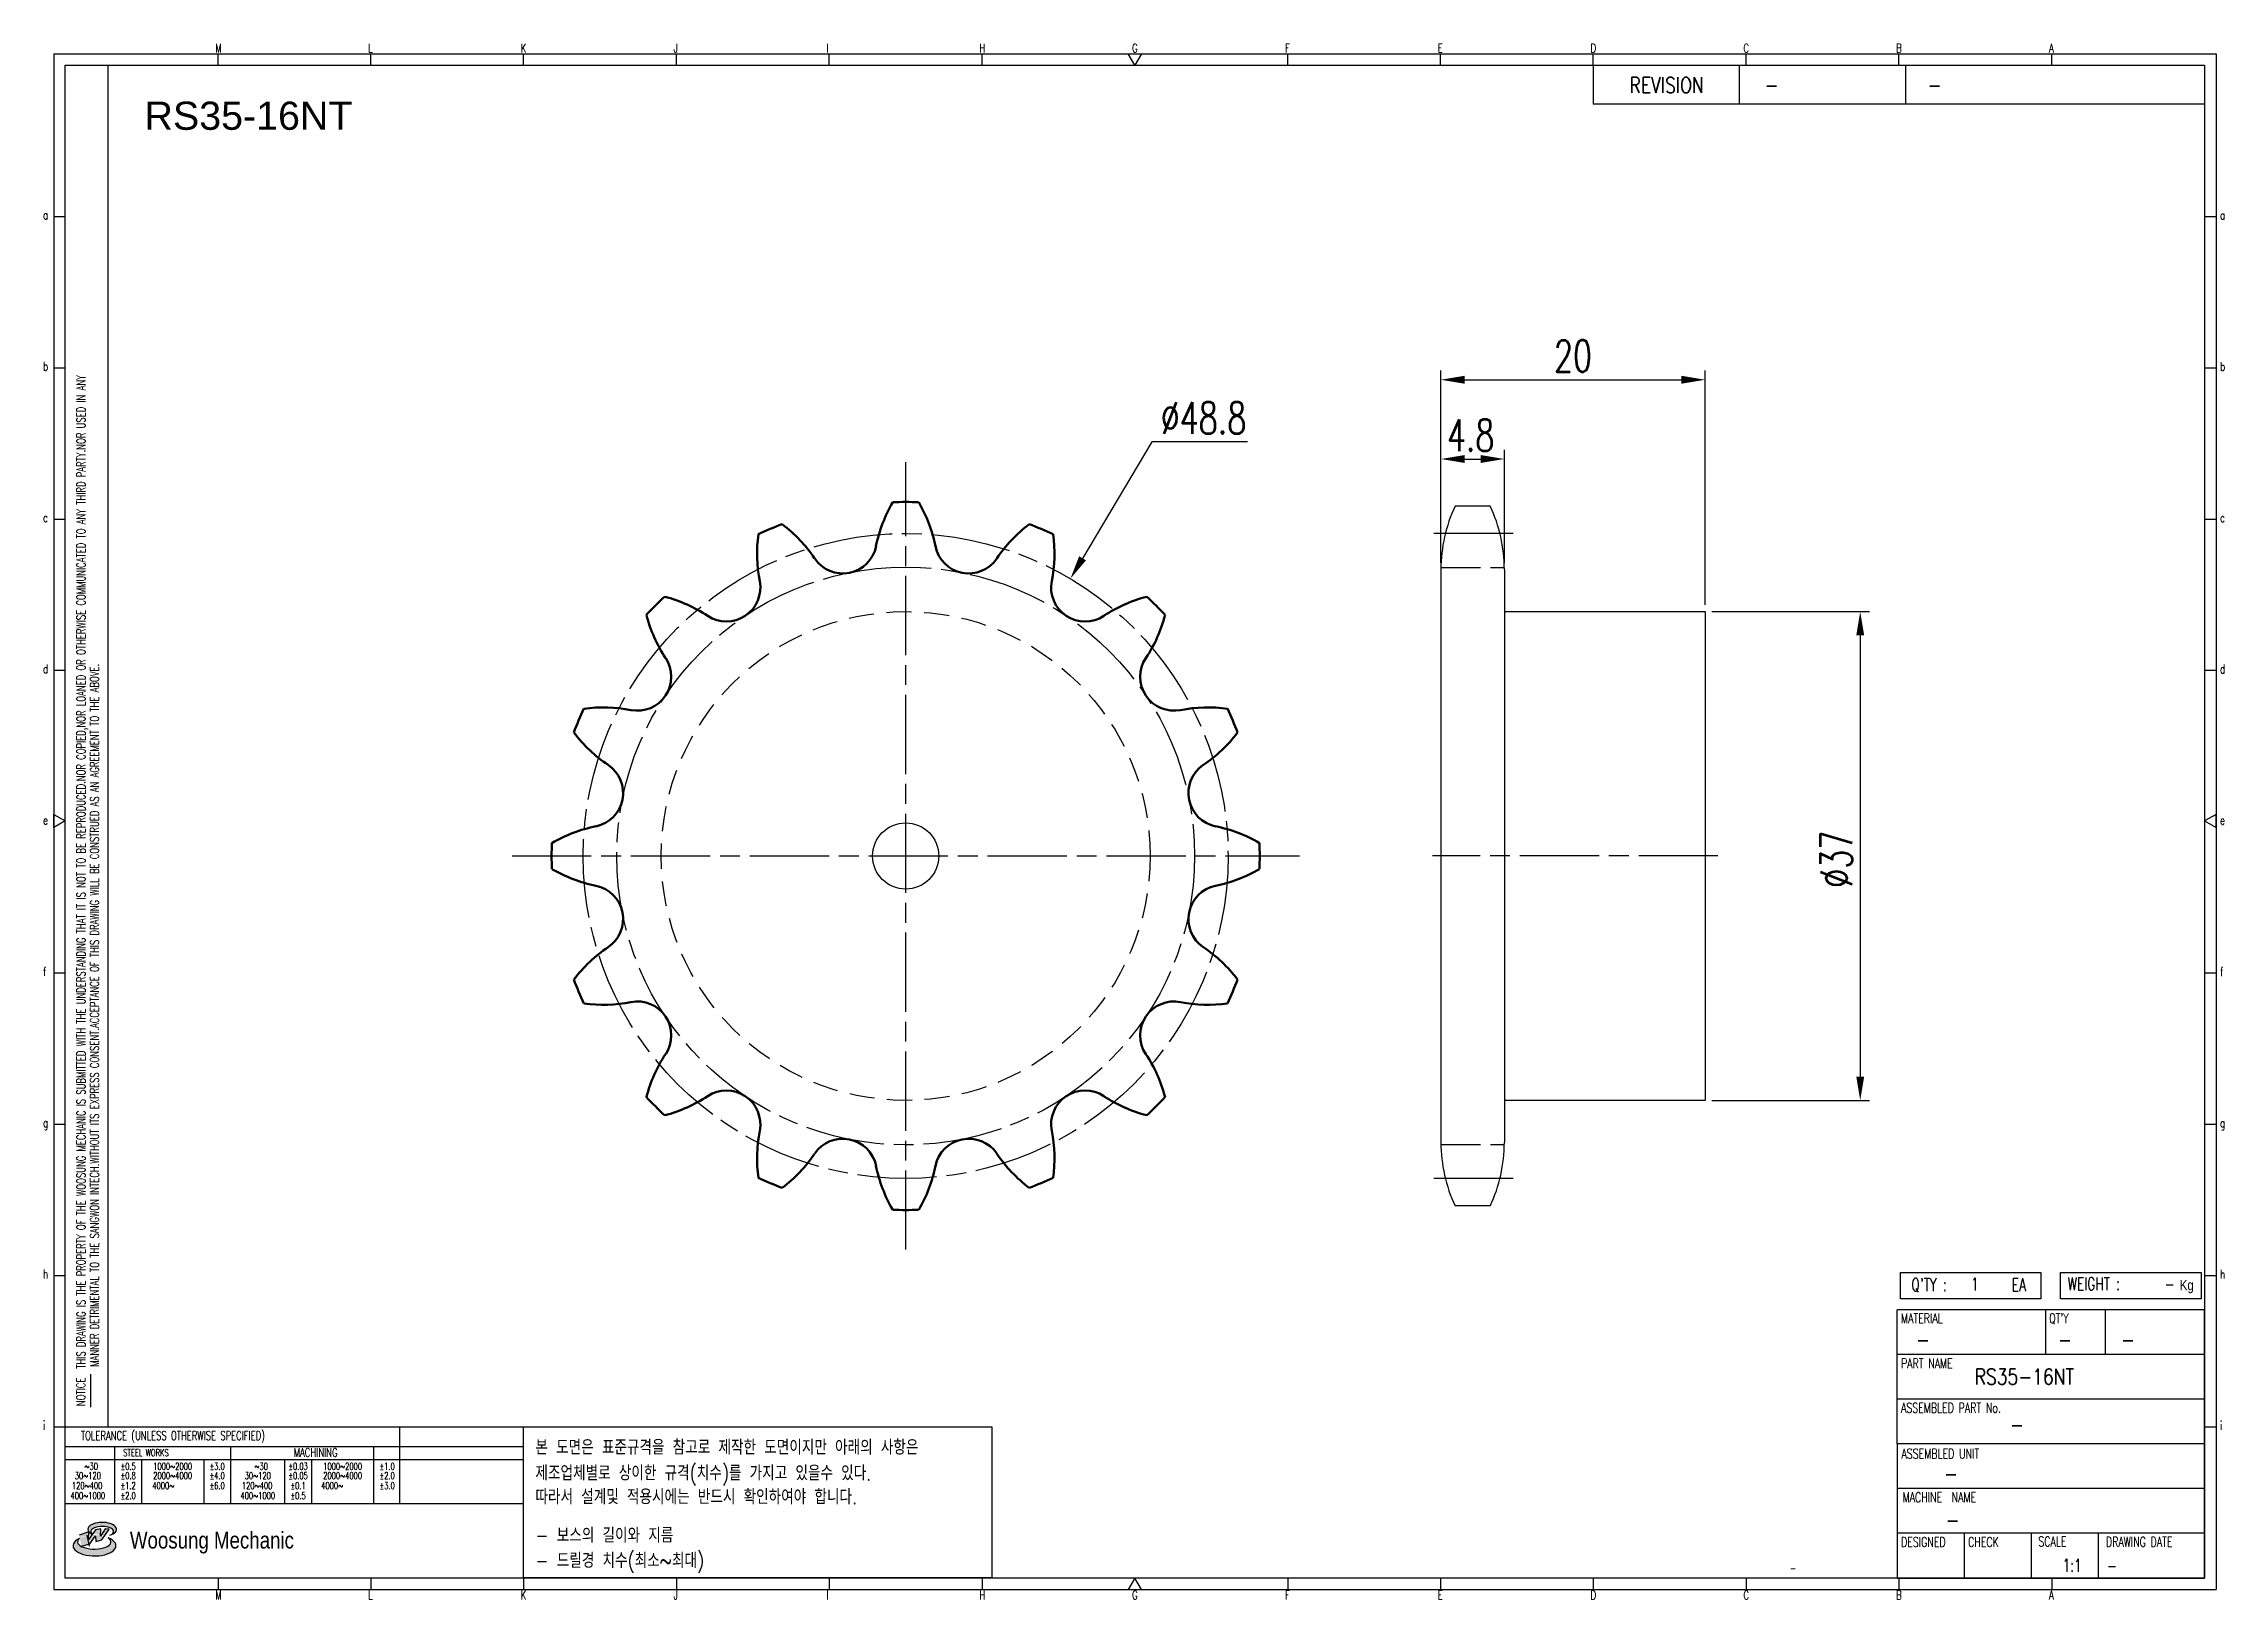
# Model space of a CAD drawing. Header units: millimetres. Extents: x -44811 to -44646, y 1097 to 1215.
import ezdxf
from ezdxf.enums import TextEntityAlignment as Align

# ---------------------------------------------------------------- set-up
doc = ezdxf.new("R2010")
doc.units = ezdxf.units.MM
for name, pattern in [('AM_ISO02W050', [7.5, 6, -1.5]), ('AM_ISO02W050x2', [3.75, 3, -0.75]), ('AM_ISO08W050', [18, 12, -1.5, 3, -1.5]), ('AM_ISO08W050x2', [9, 6, -0.75, 1.5, -0.75]), ('HIDDEN', [9.525, 6.35, -3.175])]:
    doc.linetypes.add(name, pattern=pattern)
for name, color, linetype, lineweight in [('AM_0N', 7, 'Continuous', 50), ('AM_3N', 6, 'AM_ISO02W050', 25), ('AM_7', 4, 'AM_ISO08W050', 25), ('AM_7N', 4, 'AM_ISO08W050', 25)]:
    doc.layers.add(name, color=color, linetype=linetype, lineweight=lineweight)
for name, color, linetype in [('HL', 2, 'HIDDEN'), ('S-DIM', 7, 'Continuous'), ('TITLE', 7, 'Continuous'), ('도면레이아웃', 7, 'Continuous')]:
    doc.layers.add(name, color=color, linetype=linetype)
doc.styles.add('HAN', font='ROMANS.shx', dxfattribs={"width": 0.7, "bigfont": 'whgtxt.shx'})
doc.styles.add('HKD_ST2', font='romans.shx', dxfattribs={"width": 0.7, "height": 4, "bigfont": '@extfont2.shx'})
doc.styles.add('HSG', font='SIMPLEX.shx', dxfattribs={"width": 0.7, "bigfont": 'HSG.shx'})
doc.styles.add('ROMANS', font='romans.shx', dxfattribs={"width": 0.7, "bigfont": 'whgtxt.shx'})
doc.styles.add('SLDTEXTSTYLE4', font='arial.ttf', dxfattribs={"width": 0.8})
doc.styles.get("Standard").update_dxf_attribs({"font": 'arial.ttf'})
doc.dimstyles.new('APP3', dxfattribs={"dimtxt": 2.4, "dimasz": 1.8, "dimexe": 0.7, "dimexo": 0.5, "dimgap": 0.6, "dimtad": 1, "dimtoh": 1, "dimdec": 1, "dimrnd": 0.01, "dimzin": 9, "dimdsep": 46, "dimtxsty": 'HSG', "dimcen": 0, "dimclrd": 1, "dimclre": 1, "dimclrt": 256, "dimazin": 2, "dimtp": 1, "dimtm": 1, "dimtfac": 0.5, "dimtdec": 1, "dimtofl": 0, "dimtmove": 0, "dimatfit": 3, "dimfxl": 0, "dimtvp": 1, "dimtolj": 2, "dimlwd": -1, "dimlwe": -1, "dimarcsym": 0})
doc.dimstyles.new('APP3$0', dxfattribs={"dimtxt": 2.4, "dimasz": 1.8, "dimexe": 0.7, "dimexo": 0.5, "dimgap": 0.6, "dimtad": 1, "dimtoh": 1, "dimdec": 1, "dimrnd": 0.01, "dimzin": 9, "dimdsep": 46, "dimtxsty": 'HSG', "dimcen": 0, "dimclrd": 1, "dimclre": 1, "dimclrt": 256, "dimazin": 2, "dimtp": 1, "dimtm": 1, "dimtfac": 0.5, "dimtdec": 1, "dimtofl": 0, "dimtmove": 0, "dimatfit": 3, "dimfxl": 0, "dimtvp": 1, "dimtolj": 2, "dimlwd": -1, "dimlwe": -1, "dimarcsym": 0})

# ---------------------------------------------------------------- blocks, each defined once
blk = doc.blocks.new('SUYWSHJH')
at = {"layer": '도면레이아웃'}
h = blk.add_hatch(color=10, dxfattribs=at)
h.paths.add_polyline_path([(1.544, 35.177), (1.554, 34.966), (1.779, 35.034), (2.054, 35.422), (1.908, 35.446), (1.728, 35.167), (1.741, 35.439), (1.547, 35.405), (1.292, 35.041), (1.295, 35.33), (0.943, 35.208), (1.03, 34.8), (1.336, 34.885)])
edge = h.paths.add_edge_path()
edge.add_ellipse((1.795, 35.421), major_axis=(-0.53, 0), ratio=0.487785, start_angle=122.36065, end_angle=403.39574)
edge.add_line((1.411, 35.244), (1.419, 35.261))
edge.add_ellipse((1.798, 35.344), major_axis=(-0.423, 0), ratio=0.444396, start_angle=131.58977, end_angle=386.19408, ccw=False)
edge = h.paths.add_edge_path()
edge.add_ellipse((1.512, 34.815), major_axis=(-0.793, 0), ratio=0.480113, start_angle=314.67633, end_angle=590.85213)
edge.add_ellipse((1.501, 34.958), major_axis=(-0.62, 0), ratio=0.43311, start_angle=331.7024, end_angle=574.42495, ccw=False)
for p, q in [((0, 90.118), (80.15, 90.118)), ((0, 90.118), (0, 33.191)), ((6.089, 89.693), (6.089, 90.118)), ((11.753, 89.693), (11.753, 90.118)), ((17.418, 89.693), (17.418, 90.118)), ((23.082, 89.693), (23.082, 90.118)), ((28.746, 89.693), (28.746, 90.118)), ((34.411, 89.693), (34.411, 90.118)), ((45.739, 89.693), (45.739, 90.118)), ((51.404, 89.693), (51.404, 90.118)), ((57.068, 89.693), (57.068, 90.118)), ((62.732, 89.693), (62.732, 90.118)), ((68.397, 89.693), (68.397, 90.118)), ((74.061, 89.693), (74.061, 90.118)), ((80.15, 90.118), (80.15, 33.191)), ((0, 84.085), (0.425, 84.085)), ((79.725, 84.085), (80.15, 84.085)), ((0, 78.478), (0.425, 78.478)), ((79.725, 78.478), (80.15, 78.478)), ((0, 72.87), (0.425, 72.87)), ((79.725, 72.87), (80.15, 72.87)), ((0, 67.262), (0.425, 67.262)), ((79.725, 67.262), (80.15, 67.262)), ((0, 56.047), (0.425, 56.047)), ((79.725, 56.047), (80.15, 56.047)), ((0, 50.439), (0.425, 50.439)), ((79.725, 50.439), (80.15, 50.439)), ((0, 44.832), (0.425, 44.832)), ((79.725, 44.832), (80.15, 44.832)), ((1.377, 39.947), (1.377, 41.174)), ((0, 39.224), (0.425, 39.224)), ((79.725, 39.224), (80.15, 39.224)), ((0, 33.191), (80.15, 33.191)), ((6.089, 33.616), (6.089, 33.191)), ((11.753, 33.616), (11.753, 33.191)), ((17.418, 33.616), (17.418, 33.191)), ((23.082, 33.616), (23.082, 33.191)), ((28.746, 33.616), (28.746, 33.191)), ((34.411, 33.616), (34.411, 33.191)), ((45.739, 33.616), (45.739, 33.191)), ((51.404, 33.616), (51.404, 33.191)), ((57.068, 33.616), (57.068, 33.191)), ((62.732, 33.616), (62.732, 33.191)), ((68.397, 33.616), (68.397, 33.191)), ((74.061, 33.616), (74.061, 33.191))]:
    blk.add_line(p, q)
at = {"color": 2}
for p, q in [((2.017, 39.224), (2.017, 89.693)), ((0.425, 39.224), (17.418, 39.224)), ((12.816, 39.224), (12.816, 36.382)), ((17.418, 33.616), (17.418, 39.224)), ((0.425, 38.487), (17.418, 38.487)), ((0.425, 38.012), (17.418, 38.012)), ((2.257, 38.487), (2.257, 36.382)), ((3.257, 38.012), (3.257, 36.382)), ((5.557, 38.012), (5.557, 36.382)), ((6.557, 38.5), (6.557, 36.382)), ((8.557, 38.012), (8.557, 36.382)), ((9.557, 38.026), (9.557, 36.382)), ((11.857, 38.487), (11.857, 36.382)), ((0.425, 36.382), (17.418, 36.382))]:
    blk.add_line(p, q, dxfattribs=at)
at = {"color": 6, "ltscale": 0.5}
for p, q in [((57.068, 89.693), (57.068, 88.246)), ((62.47, 89.693), (62.47, 88.246)), ((68.635, 89.693), (68.635, 88.246)), ((79.725, 88.246), (57.068, 88.246)), ((68.336, 38.59), (68.336, 43.563)), ((79.725, 43.563), (68.336, 43.563)), ((73.827, 43.563), (73.827, 41.905)), ((76.037, 43.563), (76.037, 41.905)), ((79.725, 38.59), (79.725, 43.563)), ((79.725, 41.905), (68.336, 41.905)), ((79.725, 40.248), (68.336, 40.248)), ((68.336, 38.59), (68.336, 33.616)), ((79.725, 38.59), (68.336, 38.59)), ((79.725, 33.616), (79.725, 38.59)), ((79.725, 36.932), (68.336, 36.932)), ((79.725, 35.274), (68.336, 35.274)), ((70.822, 33.616), (70.822, 35.274)), ((73.309, 33.616), (73.309, 35.274)), ((75.796, 33.616), (75.796, 35.274)), ((68.336, 33.616), (79.725, 33.616))]:
    blk.add_line(p, q, dxfattribs=at)
for points in [[(40.075, 89.693), (39.83, 90.118), (40.32, 90.118)], [(0.425, 89.693), (79.725, 89.693), (79.725, 33.616), (0.425, 33.616)], [(0.425, 61.679), (0, 61.433), (0, 61.924)], [(79.725, 61.679), (80.15, 61.433), (80.15, 61.924)], [(40.075, 33.616), (39.83, 33.191), (40.32, 33.191)]]:
    blk.add_lwpolyline(points, close=True)
at = {"layer": 'TITLE', "color": 20}
for p, q in [((68.449, 43.961), (68.449, 44.936)), ((68.449, 44.936), (73.654, 44.936)), ((73.654, 44.936), (73.654, 43.961)), ((74.39, 43.961), (74.39, 44.936)), ((74.39, 44.936), (79.595, 44.936)), ((79.595, 44.936), (79.595, 43.961)), ((73.654, 43.961), (68.449, 43.961)), ((79.595, 43.961), (74.39, 43.961))]:
    blk.add_line(p, q, dxfattribs=at)
at = {"layer": '도면레이아웃'}
for p, q in [((1.295, 35.33), (0.943, 35.208)), ((1.03, 34.8), (1.336, 34.885)), ((1.224, 35.208), (1.311, 34.8)), ((1.224, 35.208), (1.224, 35.208)), ((1.547, 35.405), (1.292, 35.041)), ((1.292, 35.041), (1.295, 35.33)), ((1.336, 34.885), (1.544, 35.177)), ((1.419, 35.261), (1.411, 35.244)), ((1.544, 35.177), (1.554, 34.966)), ((1.741, 35.439), (1.547, 35.405)), ((1.554, 34.966), (1.779, 35.034)), ((1.908, 35.446), (1.728, 35.167)), ((1.728, 35.167), (1.741, 35.439)), ((1.779, 35.034), (2.054, 35.422)), ((2.054, 35.422), (1.908, 35.446))]:
    blk.add_line(p, q, dxfattribs=at)
for centre, major_axis, ratio, start_param, end_param in [((1.795, 35.421), (-0.53, 0), 0.487785, 2.135596, 7.040584), ((1.512, 34.815), (-0.793, 0), 0.480113, 5.492138, 10.312315), ((1.501, 34.958), (-0.62, 0), 0.43311, 5.789299, 10.025607), ((1.798, 35.344), (-0.423, 0), 0.444396, 2.296675, 6.740358)]:
    blk.add_ellipse(centre, major_axis=major_axis, ratio=ratio, start_param=start_param, end_param=end_param, dxfattribs=at)
at = {"color": 4, "style": 'HKD_ST2', "width": 0.7}
for s, p in [('M', (5.988, 90.164)), ('L', (11.652, 90.164)), ('K', (17.316, 90.164)), ('J', (22.981, 90.164)), ('I', (28.645, 90.164)), ('H', (34.309, 90.164)), ('G', (39.974, 90.164)), ('F', (45.638, 90.164)), ('E', (51.302, 90.164)), ('D', (56.967, 90.164)), ('C', (62.631, 90.164)), ('B', (68.295, 90.164)), ('A', (73.96, 90.164)), ('a', (-0.395, 83.976)), ('a', (80.305, 83.97)), ('b', (-0.395, 78.368)), ('b', (80.305, 78.362)), ('c', (-0.395, 72.76)), ('c', (80.305, 72.754)), ('d', (-0.395, 67.153)), ('d', (80.305, 67.147)), ('e', (-0.395, 61.545)), ('e', (80.305, 61.539)), ('f', (-0.395, 55.937)), ('f', (80.305, 55.931)), ('g', (-0.395, 50.33)), ('g', (80.305, 50.324)), ('h', (-0.395, 44.722)), ('h', (80.305, 44.716)), ('i', (-0.395, 39.114)), ('i', (80.305, 39.108)), ('M', (5.988, 32.824)), ('L', (11.652, 32.824)), ('K', (17.316, 32.824)), ('J', (22.981, 32.824)), ('I', (28.645, 32.824)), ('H', (34.309, 32.824)), ('G', (39.974, 32.824)), ('F', (45.638, 32.824)), ('E', (51.302, 32.824)), ('D', (56.967, 32.824)), ('C', (62.631, 32.824)), ('B', (68.295, 32.824)), ('A', (73.96, 32.824))]:
    blk.add_text(s, height=0.326, dxfattribs=at).set_placement(p)
for s, height, style, width, p in [('REVISION', 0.5806, 'HAN', 0.8, (58.415, 88.664)), ('-', 0.581, 'HAN', 0.8, (63.426, 88.664)), ('-', 0.581, 'HAN', 0.8, (69.468, 88.664)), ("Q'TY : ", 0.4746, 'HKD_ST2', 0.7, (68.857, 44.253)), ('1', 0.475, 'HKD_ST2', 0.7, (71.071, 44.275)), ('EA', 0.4746, 'HKD_ST2', 0.7, (72.578, 44.253)), ('WEIGHT : ', 0.4746, 'HKD_ST2', 0.7, (74.65, 44.286)), ('-', 0.581, 'HAN', 0.8, (69.029, 42.157)), ('-', 0.581, 'HAN', 0.8, (74.289, 42.157)), ('-', 0.581, 'HAN', 0.8, (76.623, 42.157)), ('-', 0.581, 'HAN', 0.8, (72.515, 39.013)), ('-', 0.581, 'HAN', 0.8, (70.067, 37.189)), ('-', 0.581, 'HAN', 0.8, (70.126, 35.48)), ('1:1', 0.4746, 'HKD_ST2', 0.7, (74.458, 33.848)), ('-', 0.475, 'HKD_ST2', 0.7, (76.112, 33.837))]:
    blk.add_text(s, height=height, dxfattribs=dict(style=style, width=width)).set_placement(p)
at = {"color": 1, "style": 'HKD_ST2', "width": 0.7}
for s, p in [(' THIS DRAWING IS THE PROPERTY OF THE WOOSUNG MECHANIC IS SUBMITTED WITH THE UNDERSTANDING THAT IT IS NOT TO BE REPRODUCED.NOR COPIED,NOR LOANED OR OTHERWISE COMMUNICATED TO ANY THIRD PARTY.NOR USED IN ANY', (1.173, 41.217)), ('MANNER DETRIMENTAL TO THE SANGWON INTECH.WITHOUT ITS EXPRESS CONSENT.ACCEPTANCE OF THIS DRAWING WILL BE CONSTRUED AS AN AGREEMENT TO THE ABOVE.', (1.672, 41.447))]:
    blk.add_text(s, height=0.326266, rotation=90, dxfattribs=at).set_placement(p)
at = {"style": 'HKD_ST2', "width": 0.7}
blk.add_text('-', height=0.475, dxfattribs=at).set_placement((78.613, 44.286), align=Align.RIGHT)
at = {"color": 4, "style": 'HKD_ST2', "width": 0.7}
for s, height, p in [('MATERIAL', 0.3651, (68.474, 43.425)), ("QT'Y", 0.3651, (73.965, 43.425)), ('PART NAME', 0.3651, (68.474, 41.756)), ('ASSEMBLED PART No.', 0.36511, (68.474, 40.109)), ('ASSEMBLED UNIT', 0.36511, (68.49, 38.408)), ('MACHINE  NAME', 0.36511, (68.532, 36.794)), ('DESIGNED', 0.3651, (68.474, 35.136)), ('CHECK', 0.3651, (70.961, 35.136)), ('SCALE', 0.3651, (73.566, 35.153)), ('DRAWING DATE', 0.36511, (76.071, 35.141))]:
    blk.add_text(s, height=height, dxfattribs=at).set_placement(p, align=Align.TOP_LEFT)
at = {"style": 'HKD_ST2', "width": 0.7}
blk.add_text('NOTICE', height=0.3263, rotation=90, dxfattribs=at).set_placement((1.163, 39.988))
for s, height, style, width, p in [('TOLERANCE (UNLESS OTHERWISE SPECIFIED)', 0.32627, 'HKD_ST2', 0.7, (4.417, 38.896)), ('-', 0.326, 'ROMANS', 0.65, (64.469, 33.975))]:
    blk.add_text(s, height=height, dxfattribs=dict(style=style, width=width)).set_placement(p, align=Align.MIDDLE_CENTER)
at = {"color": 4, "style": 'HKD_ST2', "width": 0.7}
for s, height, p in [('STEEL WORKS', 0.26101, (3.416, 38.268)), ('MACHINING', 0.3263, (9.707, 38.27)), ('%%P0.5', 0.261, (2.757, 37.762)), ('%%P0.8', 0.261, (2.757, 37.411)), ('%%P3.0', 0.261, (6.057, 37.762)), ('%%P4.0', 0.261, (6.057, 37.411)), ('%%P0.03', 0.261, (9.057, 37.762)), ('%%P0.05', 0.261, (9.057, 37.411)), ('%%P1.0', 0.261, (12.357, 37.762)), ('%%P2.0', 0.261, (12.357, 37.411)), ('%%P1.2', 0.261, (2.757, 37.045)), ('%%P2.0', 0.261, (2.757, 36.67)), ('%%P6.0', 0.261, (6.057, 37.045)), ('%%P0.1', 0.261, (9.057, 37.045)), ('%%P0.5', 0.261, (9.057, 36.67)), ('%%P3.0', 0.261, (12.357, 37.045))]:
    blk.add_text(s, height=height, dxfattribs=at).set_placement(p, align=Align.MIDDLE)
for s, height, p in [('30%%126120', 0.261, (1.263, 37.411)), ('%%12630', 0.261, (1.389, 37.762)), ('2000%%1264000', 0.26101, (4.407, 37.411)), ('1000%%1262000', 0.26101, (4.407, 37.762)), ('30%%126120', 0.261, (7.563, 37.411)), ('%%12630', 0.261, (7.689, 37.762)), ('2000%%1264000', 0.26101, (10.707, 37.411)), ('1000%%1262000', 0.26101, (10.707, 37.762)), ('400%%1261000', 0.26101, (1.263, 36.67)), ('120%%126400', 0.26101, (1.237, 37.045)), ('4000%%126', 0.261, (4.061, 37.045)), ('400%%1261000', 0.26101, (7.563, 36.67)), ('120%%126400', 0.26101, (7.537, 37.045)), ('4000%%126', 0.261, (10.321, 37.045))]:
    blk.add_text(s, height=height, dxfattribs=at).set_placement(p, align=Align.MIDDLE_CENTER)
at = {"color": 1, "style": 'SLDTEXTSTYLE4', "width": 0.8}
blk.add_text('Woosung Mechanic', height=0.61957, dxfattribs=at).set_placement((2.822, 34.711))
at = {"layer": 'TITLE', "width": 0.8}
blk.add_text('Kg', height=0.3789, dxfattribs=at).set_placement((78.807, 44.286))
blk = doc.blocks.new('*D173')
at = {"layer": 'Defpoints', "color": 0, "transparency": 16777216}
for p in [(-44685.01, 1171.58), (-44685.01, 1134.58), (-44673.27, 1134.58)]:
    blk.add_point(p, dxfattribs=at)
at = {"layer": 'S-DIM', "color": 1, "transparency": 16777216}
for p, q in [((-44684.51, 1171.58), (-44672.57, 1171.58)), ((-44673.27, 1169.78), (-44673.27, 1136.38)), ((-44684.51, 1134.58), (-44672.57, 1134.58))]:
    blk.add_line(p, q, dxfattribs=at)
for points in [[(-44673.57, 1169.78), (-44672.97, 1169.78), (-44673.27, 1171.58)], [(-44673.57, 1136.38), (-44672.97, 1136.38), (-44673.27, 1134.58)]]:
    blk.add_solid(points, dxfattribs=at)
at = {"layer": 'S-DIM', "transparency": 16777216, "insert": (-44675.07, 1152.84), "char_height": 2.4, "attachment_point": 5, "rotation": 90, "style": 'HSG'}
blk.add_mtext('\\A2;%%c37', dxfattribs=at)
blk = doc.blocks.new('*D174')
at = {"layer": 'Defpoints', "color": 0, "transparency": 16777216}
for p in [(-44700.21, 1183.13), (-44705.01, 1174.77), (-44700.21, 1174.77)]:
    blk.add_point(p, dxfattribs=at)
at = {"layer": 'S-DIM', "color": 1, "transparency": 16777216}
for p, q in [((-44705.01, 1175.27), (-44705.01, 1183.83)), ((-44700.21, 1175.27), (-44700.21, 1183.83)), ((-44703.21, 1183.13), (-44702.01, 1183.13))]:
    blk.add_line(p, q, dxfattribs=at)
for points in [[(-44703.21, 1183.43), (-44703.21, 1182.83), (-44705.01, 1183.13)], [(-44702.01, 1183.43), (-44702.01, 1182.83), (-44700.21, 1183.13)]]:
    blk.add_solid(points, dxfattribs=at)
at = {"layer": 'S-DIM', "transparency": 16777216, "insert": (-44702.76, 1184.93), "char_height": 2.4, "attachment_point": 5, "style": 'HSG'}
blk.add_mtext('\\A2;4.8', dxfattribs=at)
blk = doc.blocks.new('*D175')
at = {"layer": 'Defpoints', "color": 0, "transparency": 16777216}
for p in [(-44685.01, 1189.13), (-44705.01, 1174.77), (-44685.01, 1171.58)]:
    blk.add_point(p, dxfattribs=at)
at = {"layer": 'S-DIM', "color": 1, "transparency": 16777216}
for p, q in [((-44705.01, 1175.27), (-44705.01, 1189.83)), ((-44703.21, 1189.13), (-44686.81, 1189.13)), ((-44685.01, 1172.08), (-44685.01, 1189.83))]:
    blk.add_line(p, q, dxfattribs=at)
for points in [[(-44703.21, 1189.43), (-44703.21, 1188.83), (-44705.01, 1189.13)], [(-44686.81, 1189.43), (-44686.81, 1188.83), (-44685.01, 1189.13)]]:
    blk.add_solid(points, dxfattribs=at)
at = {"layer": 'S-DIM', "transparency": 16777216, "insert": (-44695.01, 1190.93), "char_height": 2.4, "attachment_point": 5, "style": 'HSG'}
blk.add_mtext('\\A2;20', dxfattribs=at)
blk = doc.blocks.new('*D176')
at = {"layer": 'Defpoints', "color": 0, "transparency": 16777216}
for p in [(-44733.06, 1174.07), (-44757.99, 1132.09)]:
    blk.add_point(p, dxfattribs=at)
at = {"layer": 'S-DIM', "color": 1, "transparency": 16777216}
for p, q in [((-44726.9, 1184.44), (-44732.14, 1175.61)), ((-44719.66, 1184.44), (-44726.9, 1184.44))]:
    blk.add_line(p, q, dxfattribs=at)
blk.add_solid([(-44732.4, 1175.77), (-44731.88, 1175.46), (-44733.06, 1174.07)], dxfattribs=at)
at = {"layer": 'S-DIM', "transparency": 16777216, "insert": (-44722.98, 1186.24), "char_height": 2.4, "attachment_point": 5, "style": 'HSG'}
blk.add_mtext('\\A2;∅48.8', dxfattribs=at)

msp = doc.modelspace()

# ---------------------------------------------------------------- linework, layer by layer
for p, q in [((-44701.28, 1179.57), (-44703.94, 1179.57)), ((-44705.01, 1174.77), (-44705.01, 1131.39)), ((-44700.21, 1174.77), (-44700.21, 1131.39)), ((-44700.21, 1171.58), (-44685.01, 1171.58)), ((-44685.01, 1171.58), (-44685.01, 1134.58)), ((-44685.01, 1134.58), (-44700.21, 1134.58)), ((-44701.28, 1126.59), (-44703.94, 1126.59))]:
    msp.add_line(p, q)
at = {"color": 4}
msp.add_lwpolyline([(-44774.45, 1109.88), (-44739, 1109.88), (-44739, 1098.43), (-44774.45, 1098.43)], close=True, dxfattribs=at)
msp.add_circle((-44745.53, 1153.08), 2.5)
for centre, start, end in [((-44693.71, 1174.77), 154.8633, 180), ((-44711.51, 1174.77), 0, 25.1367), ((-44693.71, 1131.39), 180, 205.1367), ((-44711.51, 1131.39), 334.8633, 0)]:
    msp.add_arc(centre, 11.3, start, end)
at = {"layer": 'AM_0N'}
for centre, radius, start, end in [((-44737.03, 1174.33), 10.97, 149.7481, 168.4375), ((-44745.53, 1153.08), 26.8, 87.8991, 92.1009), ((-44754.02, 1174.33), 10.97, 11.5625, 30.2519), ((-44745.81, 1175.96), 10.97, 172.2481, 190.9375), ((-44745.53, 1153.08), 26.8, 110.3991, 114.6009), ((-44761.51, 1169.46), 10.97, 34.0625, 52.7519), ((-44729.54, 1169.46), 10.97, 127.2481, 145.9375), ((-44745.53, 1153.08), 26.8, 65.3991, 69.6009), ((-44745.24, 1175.96), 10.97, 349.0625, 7.7519), ((-44750.29, 1177.04), 2.57, 214.0625, 348.4375), ((-44740.76, 1177.04), 2.57, 191.5625, 325.9375), ((-44759.1, 1173.4), 2.57, 236.5625, 10.9375), ((-44731.95, 1173.4), 2.57, 169.0625, 303.4375), ((-44745.53, 1153.08), 26.8, 132.8991, 137.1009), ((-44766.56, 1162.1), 10.97, 56.5625, 75.2519), ((-44724.49, 1162.1), 10.97, 104.7481, 123.4375), ((-44745.53, 1153.08), 26.8, 42.8991, 47.1009), ((-44754.55, 1174.11), 10.97, 194.7481, 213.4375), ((-44736.5, 1174.11), 10.97, 326.5625, 345.2519), ((-44765.84, 1166.65), 2.57, 259.0625, 33.4375), ((-44725.21, 1166.65), 2.57, 146.5625, 280.9375), ((-44745.53, 1153.08), 26.8, 155.3991, 159.6009), ((-44768.41, 1153.36), 10.97, 79.0625, 97.7519), ((-44722.64, 1153.36), 10.97, 82.2481, 100.9375), ((-44745.53, 1153.08), 26.8, 20.3991, 24.6009), ((-44761.91, 1169.06), 10.97, 217.2481, 235.9375), ((-44729.14, 1169.06), 10.97, 304.0625, 322.7519), ((-44769.49, 1157.84), 2.57, 281.5625, 55.9375), ((-44721.56, 1157.84), 2.57, 124.0625, 258.4375), ((-44745.53, 1153.08), 26.8, 177.8991, 182.1009), ((-44766.78, 1144.58), 10.97, 101.5625, 120.2519), ((-44724.27, 1144.58), 10.97, 59.7481, 78.4375), ((-44745.53, 1153.08), 26.8, 357.8991, 2.1009), ((-44766.78, 1161.57), 10.97, 239.7481, 258.4375), ((-44769.49, 1148.31), 2.57, 304.0625, 78.4375), ((-44721.56, 1148.31), 2.57, 101.5625, 235.9375), ((-44724.27, 1161.57), 10.97, 281.5625, 300.2519), ((-44761.91, 1137.09), 10.97, 124.0625, 142.7519), ((-44729.14, 1137.09), 10.97, 37.2481, 55.9375), ((-44745.53, 1153.08), 26.8, 200.3991, 204.6009), ((-44745.53, 1153.08), 26.8, 335.3991, 339.6009), ((-44768.41, 1152.79), 10.97, 262.2481, 280.9375), ((-44765.84, 1139.5), 2.57, 326.5625, 100.9375), ((-44725.21, 1139.5), 2.57, 79.0625, 213.4375), ((-44722.64, 1152.79), 10.97, 259.0625, 277.7519), ((-44754.55, 1132.04), 10.97, 146.5625, 165.2519), ((-44736.5, 1132.04), 10.97, 14.7481, 33.4375), ((-44745.53, 1153.08), 26.8, 222.8991, 227.1009), ((-44766.56, 1144.06), 10.97, 284.7481, 303.4375), ((-44759.1, 1132.76), 2.57, 349.0625, 123.4375), ((-44731.95, 1132.76), 2.57, 56.5625, 190.9375), ((-44724.49, 1144.06), 10.97, 236.5625, 255.2519), ((-44745.53, 1153.08), 26.8, 312.8991, 317.1009), ((-44745.81, 1130.19), 10.97, 169.0625, 187.7519), ((-44750.29, 1129.11), 2.57, 11.5625, 145.9375), ((-44740.76, 1129.11), 2.57, 34.0625, 168.4375), ((-44745.24, 1130.19), 10.97, 352.2481, 10.9375), ((-44761.51, 1136.69), 10.97, 307.2481, 325.9375), ((-44737.03, 1131.82), 10.97, 191.5625, 210.2519), ((-44754.02, 1131.82), 10.97, 329.7481, 348.4375), ((-44729.54, 1136.69), 10.97, 214.0625, 232.7519), ((-44745.53, 1153.08), 26.8, 245.3991, 249.6009), ((-44745.53, 1153.08), 26.8, 290.3991, 294.6009), ((-44745.53, 1153.08), 26.8, 267.8991, 272.1009)]:
    msp.add_arc(centre, radius, start, end, dxfattribs=at)
at = {"layer": 'AM_3N', "linetype": 'AM_ISO02W050x2'}
for p, q in [((-44705.01, 1174.92), (-44700.21, 1174.92)), ((-44705.01, 1131.23), (-44700.21, 1131.23))]:
    msp.add_line(p, q, dxfattribs=at)
at = {"layer": 'AM_7', "linetype": 'AM_ISO08W050x2'}
for p, q in [((-44699.55, 1177.49), (-44705.66, 1177.49)), ((-44684.04, 1153.08), (-44705.66, 1153.08)), ((-44699.55, 1128.67), (-44705.66, 1128.67))]:
    msp.add_line(p, q, dxfattribs=at)
for radius in [24.41, 21.87]:
    msp.add_circle((-44745.53, 1153.08), radius, dxfattribs=at)
at = {"layer": 'AM_7N', "linetype": 'AM_ISO08W050x2'}
for p, q in [((-44745.53, 1123.28), (-44745.53, 1182.88)), ((-44775.33, 1153.08), (-44715.72, 1153.08))]:
    msp.add_line(p, q, dxfattribs=at)
at = {"layer": 'HL', "ltscale": 0.3}
msp.add_circle((-44745.53, 1153.08), 18.5, dxfattribs=at)

# ---------------------------------------------------------------- block references
at = {"xscale": 2.04222035466409, "yscale": 2.04222035466409, "zscale": 2.04222035466409}
msp.add_blockref('SUYWSHJH', (-44810.02, 1029.77), dxfattribs=at)

# ---------------------------------------------------------------- texts
at = {"color": 2}
msp.add_text('RS35-16NT', height=2.134, dxfattribs=at).set_placement((-44803.15, 1208.05))
at = {"style": 'HAN', "width": 0.8}
msp.add_text('RS35-16NT', height=1.186, dxfattribs=at).set_placement((-44664.6, 1113.07))
at = {"color": 4, "style": 'HAN', "width": 0.8}
for s, p in [('본 도면은 표준규격을 참고로 제작한 도면이지만 아래의 사항은', (-44773.56, 1107.76)), ('제조업체별로 상이한 규격(치수)를 가지고 있을수 있다.', (-44773.56, 1105.81)), ('따라서 설계및 적용시에는 반드시 확인하여야 합니다.', (-44773.56, 1104.01)), ('- 보스의 길이와 지름', (-44773.56, 1101.1)), ('- 드릴경 치수(최소~최대)', (-44773.56, 1099.19))]:
    msp.add_text(s, height=1.1219, dxfattribs=at).set_placement(p)

# ---------------------------------------------------------------- dimensions: what is measured, and where the dimension line sits
at = {"layer": 'S-DIM'}
dim = msp.add_linear_dim(base=(-44685.01, 1189.13), p1=(-44705.01, 1174.77), p2=(-44685.01, 1171.58), dimstyle='APP3$0', dxfattribs=at)
dim.commit()
dim.dimension.update_dxf_attribs({"geometry": '*D175', "text_midpoint": (-44695.01, 1190.93)})
dim = msp.add_diameter_dim_2p(p1=(-44757.99, 1132.09), p2=(-44733.06, 1174.07), dimstyle='APP3', dxfattribs=at)
dim.commit()
dim.dimension.update_dxf_attribs({"geometry": '*D176', "text_midpoint": (-44722.98, 1184.44), "dimtype": 163})
dim = msp.add_linear_dim(base=(-44700.21, 1183.13), p1=(-44705.01, 1174.77), p2=(-44700.21, 1174.77), dimstyle='APP3$0', dxfattribs=at)
dim.commit()
dim.dimension.update_dxf_attribs({"geometry": '*D174', "text_midpoint": (-44702.76, 1183.13), "dimtype": 160})
dim = msp.add_linear_dim(base=(-44673.27, 1134.58), p1=(-44685.01, 1171.58), p2=(-44685.01, 1134.58), angle=90, text='%%c<>', dimstyle='APP3$0', dxfattribs=at)
dim.commit()
dim.dimension.update_dxf_attribs({"geometry": '*D173', "text_midpoint": (-44673.27, 1152.84), "dimtype": 160})

doc.saveas('drawing.dxf')
